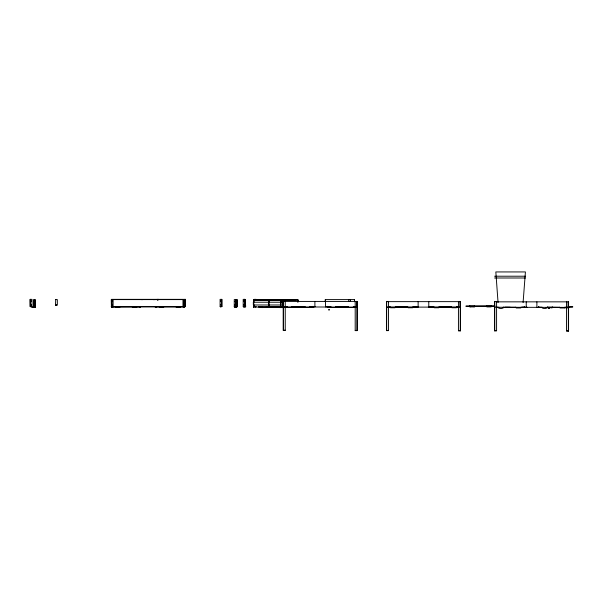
<?xml version="1.0" encoding="UTF-8"?>
<svg xmlns="http://www.w3.org/2000/svg" width="603" height="603" viewBox="0 0 603 603"><rect width="100%" height="100%" fill="white"/><g stroke="black" fill="none" stroke-linecap="round" stroke-linejoin="round"><path stroke-width="0.9" d="M31.122 301.176L31.13 301.025M112.241 301.425L112.181 301.236M253.75 306.55L253.75 305.849M253.757 300.377L253.757 301.078L253.757 300.422M268.885 300.761L268.885 300.377M268.885 306.55L268.885 305.849M268.885 300.596L268.885 301.078L268.885 300.422M279.777 306.897L282.603 306.686L282.603 301.214L280.779 301.214L280.779 306.897L280.99 301.214M185.166 306.656L185.129 299.352L185.166 306.656L141.449 306.656M284.141 307.598L279.536 307.598L279.272 306.686L266.79 306.686L266.782 307.372L266.79 306.897M291.92 307.507L291.95 306.852M335.562 307.553L335.743 306.852M390.133 306.912L390.435 307.764L395.04 307.764L395.304 307.063M433.926 306.912L434.228 307.764L438.833 307.764L439.097 307.063M498.236 307.168C497.573 308.985 503.935 308.909 503.407 307.274M542.029 307.168C541.388 308.992 547.675 308.924 547.207 307.274M33.64 307.04L33.64 299.985L35.464 299.985L35.464 307.289L31.997 307.289L33.58 307.1M245.391 299.593L245.625 306.761L245.398 299.593L245.451 306.897L243.559 306.897M111.759 306.166L111.766 299.352L111.887 306.535M184.789 306.784L111.427 306.897L111.306 299.593L184.804 299.593L184.804 306.595M327.158 306.354L327.158 307.108L331.198 307.108M430.399 306.565L430.399 307.326L458.167 307.326M538.886 307.538L538.502 306.776L538.502 307.538L542.534 307.538M184.186 301.523C182.332 300.942 185.302 302.397 184.186 300.807M184.186 305.171C182.272 304.651 185.34 306.015 184.186 304.455M184.624 306.595L182.98 306.897M221.738 306.354L220.095 306.354L220.095 299.352L221.927 299.352L221.919 306.497L220.095 306.656L221.738 306.475M244.848 306.354L243.205 306.354L243.205 299.352L245.029 299.352L244.893 306.648L244.871 299.352M30.331 306.475L31.974 306.656L30.158 306.52L30.15 299.352L31.974 299.352L31.974 306.354L30.331 306.354M142.609 299.653L140.944 299.593M280.99 306.716L280.779 306.143M292.063 307.289L292.071 306.641L304.922 306.693M309.286 307.108L313.281 307.108L313.281 306.354M335.863 307.289L335.863 306.641L348.338 306.641L348.609 307.545L353.207 307.553L353.516 306.641L355.288 306.641M387.872 307.326L416.515 307.326L416.515 306.565M520.63 307.538L524.618 307.538L524.618 306.776L524.278 307.538M523.087 302.593L525.424 271.938L495.832 271.938L498.055 302.593M184.232 304.967L184.232 304.636M221.022 301.176L220.834 300.98M235.193 301.477L235.012 301.251M243.981 300.987L244.072 301.199M548.866 308.306L549.114 307.688M313.274 306.957L312.942 306.354L312.942 307.108M486.538 305.985L486.802 306.897L491.106 306.897L491.407 305.985M524.61 307.379L524.406 306.776M266.782 307.372L261.921 307.598L261.619 306.686L258.431 306.686M568.35 307.402L496.457 307.274M549.341 308.239C548.851 306.497 548.451 309.512 549.378 307.952M510.259 307.274L505.148 307.236M526.992 307.274L522.206 307.274M183.862 301.613L183.832 306.595M549.205 308.382L548.828 308.382M474.139 306.889L474.365 305.985M236.112 301.801L236.12 301.078M236.112 305.45L236.12 304.726M183.809 301.229L183.832 299.593M335.6 307.545L330.994 307.553L330.693 306.641L327.504 306.641M244.848 306.656L243.205 306.656L244.848 306.475M551.851 307.809L552.16 307.055M139.142 306.897L140.725 306.708L137.258 306.595M158.514 299.352L156.848 299.412M155.054 299.593L153.388 299.646M234.258 306.716L237.092 306.716L237.039 299.593L234.258 299.593L234.258 306.897L237.092 306.897L236.881 299.593L237.092 306.595M236.188 306.897L235.848 299.593M494.55 276.212L525.492 276.212M494.55 277.998L525.492 277.998M185.287 299.352L111.6 299.352L111.51 306.897M254.323 299.352L256.147 299.352M55.506 299.593L57.33 299.593L57.33 305.073L55.506 305.073L55.717 304.523M267.875 299.563L268.599 299.563M283.003 299.563L283.727 299.563M255.521 299.879L296.088 300.173M283.727 301.425L357.232 301.425L357.232 330.632L355.197 330.632L355.197 301.425M386.96 301.636L460.466 301.636L460.466 330.851L458.438 330.851L458.438 301.636M496.94 301.847L568.569 301.847L568.569 331.062L566.541 331.062L566.541 301.847M33.64 302.118L34.371 302.118L34.371 305.156L33.64 305.156M283.583 302.239L253.328 302.239L253.328 304.673L253.818 304.673M253.569 304.982L281.073 304.982M56.72 305.284L55.687 305.284L56.72 305.073M494.807 305.985L465.848 306.166L494.807 306.166M469.496 306.234L474.365 306.226M486.538 306.203L491.407 306.218M140.198 306.535L140.68 306.535M155.031 306.897L155.86 306.535M184.239 306.535L184.654 306.467M184.835 306.475L185.325 306.475L185.257 299.352M430.632 306.565L430.783 307.326M141.14 306.656L111.269 306.739M256.147 306.656L254.413 306.633M287.329 306.686L283.463 306.814L283.629 301.214M312.912 306.641L309.716 306.641L309.452 307.545L304.847 307.553L304.545 306.641M313.07 306.686L314.894 306.686M325.545 306.686L327.369 306.686M111.269 306.716L140.718 306.716M184.804 306.716L155.333 306.708L158.8 306.595M245.632 306.716L243.808 306.897M284.639 306.806L287.073 306.716M291.596 306.716L304.922 306.784M30.881 306.897L31.612 306.897M220.449 306.897L221.18 306.897M255.069 306.897L255.793 306.897M258.431 306.897L283.583 306.897M284.593 306.897L356.84 307.108L356.757 301.425M416.145 306.852L413.108 306.852L416.145 307.063M416.304 306.897L418.128 306.897M428.778 306.897L430.61 306.897M431.107 306.852L433.776 306.852L431.107 307.063M458.521 306.852L456.901 306.852L458.521 307.063M253.75 307.055L287.578 307.108M388.355 307.063L389.975 306.852L386.84 307.108M496.457 307.063L498.086 307.274M524.248 307.063L521.211 307.274M538.841 307.063L541.878 307.274M547.2 307.673L547.29 307.085L559.531 307.274M567.438 307.063L565.003 307.274M112 307.146L112.731 307.146M139.625 307.138L140.356 307.138M155.649 307.138L156.373 307.138M183.342 307.146L184.066 307.146M234.605 307.176L235.328 307.176M235.615 307.176L236.338 307.176M291.279 307.108L304.726 307.108M335.765 307.108L348.542 307.108M353.109 307.108L355.845 307.108M387.872 307.108L416.176 307.108M416.304 307.108L430.632 307.108M430.783 307.108L457.255 307.108M458.438 307.108L460.232 307.108M494.762 307.168L496.586 307.108M569.194 307.085L572.85 306.897L569.194 306.897L568.93 307.809L564.634 307.809M32.479 307.53L33.203 307.53M291.762 307.553L287.118 307.538L286.892 306.641M496.895 307.538L498.719 307.538M503.279 307.538L516.062 307.538M546.19 307.538L559.885 307.538M564.446 307.538L567.189 307.538M283.425 330.21L285.242 330.21M355.197 330.421L357.021 330.421M386.659 330.421L388.475 330.421M458.438 330.632L460.255 330.632M494.762 330.632L496.586 330.632M566.541 330.851L568.358 330.851M155.273 306.708L156.855 306.897M547.856 307.809L547.592 307.055M470.106 306.897L469.805 305.985M158.581 306.633L164.159 306.716M430.399 307.138L430.61 306.565M115.165 306.535C114.66 307.877 120.517 307.907 120.035 306.535M55.514 305.126L55.717 299.593M547.29 307.545L552.197 307.809L552.461 307.055M111.449 306.595L113.093 306.897M268.885 305.94L268.885 306.512M253.75 305.94L253.75 306.512M35.464 307.289L35.464 299.985L33.798 299.985L33.821 307.289M568.358 301.847L568.358 331.062M568.154 301.847L568.154 307.326M564.853 307.168L564.589 307.975L559.983 307.975L559.682 307.168M538.735 306.776L538.713 307.538M536.889 301.847L536.889 307.326M526.238 301.847L526.238 307.326M521.06 307.168L520.796 307.975L516.191 307.975L515.882 307.168M515.731 307.274L503.558 307.274M503.407 307.168L503.407 307.673M494.762 301.636L494.762 330.851M474.674 305.985L474.41 306.897L469.805 306.897L469.496 305.985M460.255 301.636L460.255 330.851M460.051 301.636L460.051 307.108M456.75 306.912L456.486 307.764L451.881 307.764L451.579 306.912M439.097 306.912L439.097 307.455M428.778 301.636L428.778 307.108M418.128 301.636L418.128 307.108M416.304 307.326L416.326 306.565L416.176 307.326M412.957 306.912L412.686 307.764L408.088 307.764L407.779 306.912M395.304 306.912L395.304 307.455M386.659 301.425L386.659 330.632M357.021 301.425L357.021 330.632M354.383 299.593L354.564 301.726L354.549 299.593L325.228 299.593L325.228 301.425M350.524 299.593L350.501 301.425M350.388 301.425L350.335 299.593L350.313 301.425M348.7 299.593L348.7 301.425M329.148 309.347L329.148 310.07M328.899 309.347L328.899 310.07M327.55 307.108L327.55 306.354L327.369 307.108M325.545 301.425L325.545 306.897M325.416 299.593L325.416 301.425M314.894 301.425L314.894 306.897M298.025 301.937L298.033 299.812L253.569 299.812L253.569 307.108M297.874 301.937L297.852 299.812L297.792 301.937M297.611 300.347L297.611 301.07M283.425 301.214L283.425 330.421M269.126 300.354L269.126 301.085M269.126 305.834L269.126 306.558M268.953 299.812L268.946 302.239M268.885 299.812L268.885 307.108L268.456 302.239M268.772 299.812L268.772 307.108M253.999 300.354L253.999 301.085M253.999 305.834L253.999 306.558M253.727 299.812L253.75 307.108L253.592 304.982M253.607 299.812L253.659 301.937M244.788 299.352L244.788 306.354M236.082 299.593L236.082 306.897M235.992 299.593L235.894 306.897M221.723 299.352L221.738 306.656M184.963 299.352L184.963 306.656M184.646 299.593L184.714 306.595M184.563 299.593L184.548 306.897M182.98 299.593L182.98 306.595M181.202 306.716L175.722 306.716M180.892 306.535C181.375 307.884 175.579 307.877 176.023 306.535M163.85 306.535C164.22 308.012 158.619 307.847 158.981 306.535M137.378 306.716L131.899 306.716M137.077 306.535C137.552 307.877 131.74 307.914 132.208 306.535M120.336 306.716L114.856 306.716M113.093 299.593L113.093 306.595M111.404 299.593L111.449 306.897M34.25 302.118L34.25 305.156M33.889 299.985L33.881 302.118M33.889 305.156L33.881 307.289M30.369 299.352L30.391 306.354M30.24 299.352L30.331 306.656M297.852 300.407L297.852 301.07L297.852 300.369M548.549 307.786L548.549 308.321L549.484 308.321L549.016 307.515L548.549 307.786M34.25 306.339L34.974 306.437L34.25 306.339M34.25 300.844L34.974 300.95L34.25 300.844M220.472 301.07L221.173 301.266L220.502 300.98M220.472 304.726L221.195 304.832L220.472 304.726M234.695 301.387L235.419 301.485L234.695 301.387M234.695 305.035L235.419 305.141L234.695 305.035M243.582 304.726L244.305 304.832L243.582 304.726M243.582 301.07L244.305 301.176L243.582 301.07M30.987 304.786L31.002 304.749M112.105 305.028L112.143 304.967M183.681 305.08L183.696 305.05M30.791 301.04L31.469 301.312L30.791 301.04M30.791 304.688L31.469 304.96L30.791 304.688M111.909 301.281L112.588 301.553L111.909 301.281M111.909 304.93L112.535 305.291L111.954 304.847M157.519 299.947L157.956 300.008L157.519 299.947M296.088 300L255.521 300.008L296.088 300.038M285.242 301.214L283.214 301.214L283.214 330.421L285.242 330.421L285.242 301.214M388.475 301.425L386.448 301.425L386.448 330.632L388.475 330.632L388.475 301.425M496.586 301.636L494.55 301.636L494.55 330.851L496.586 330.851L496.586 301.636M407.628 306.852L395.455 307.063L407.628 306.852M451.421 306.852L439.255 307.063L451.421 306.852"/></g></svg>
